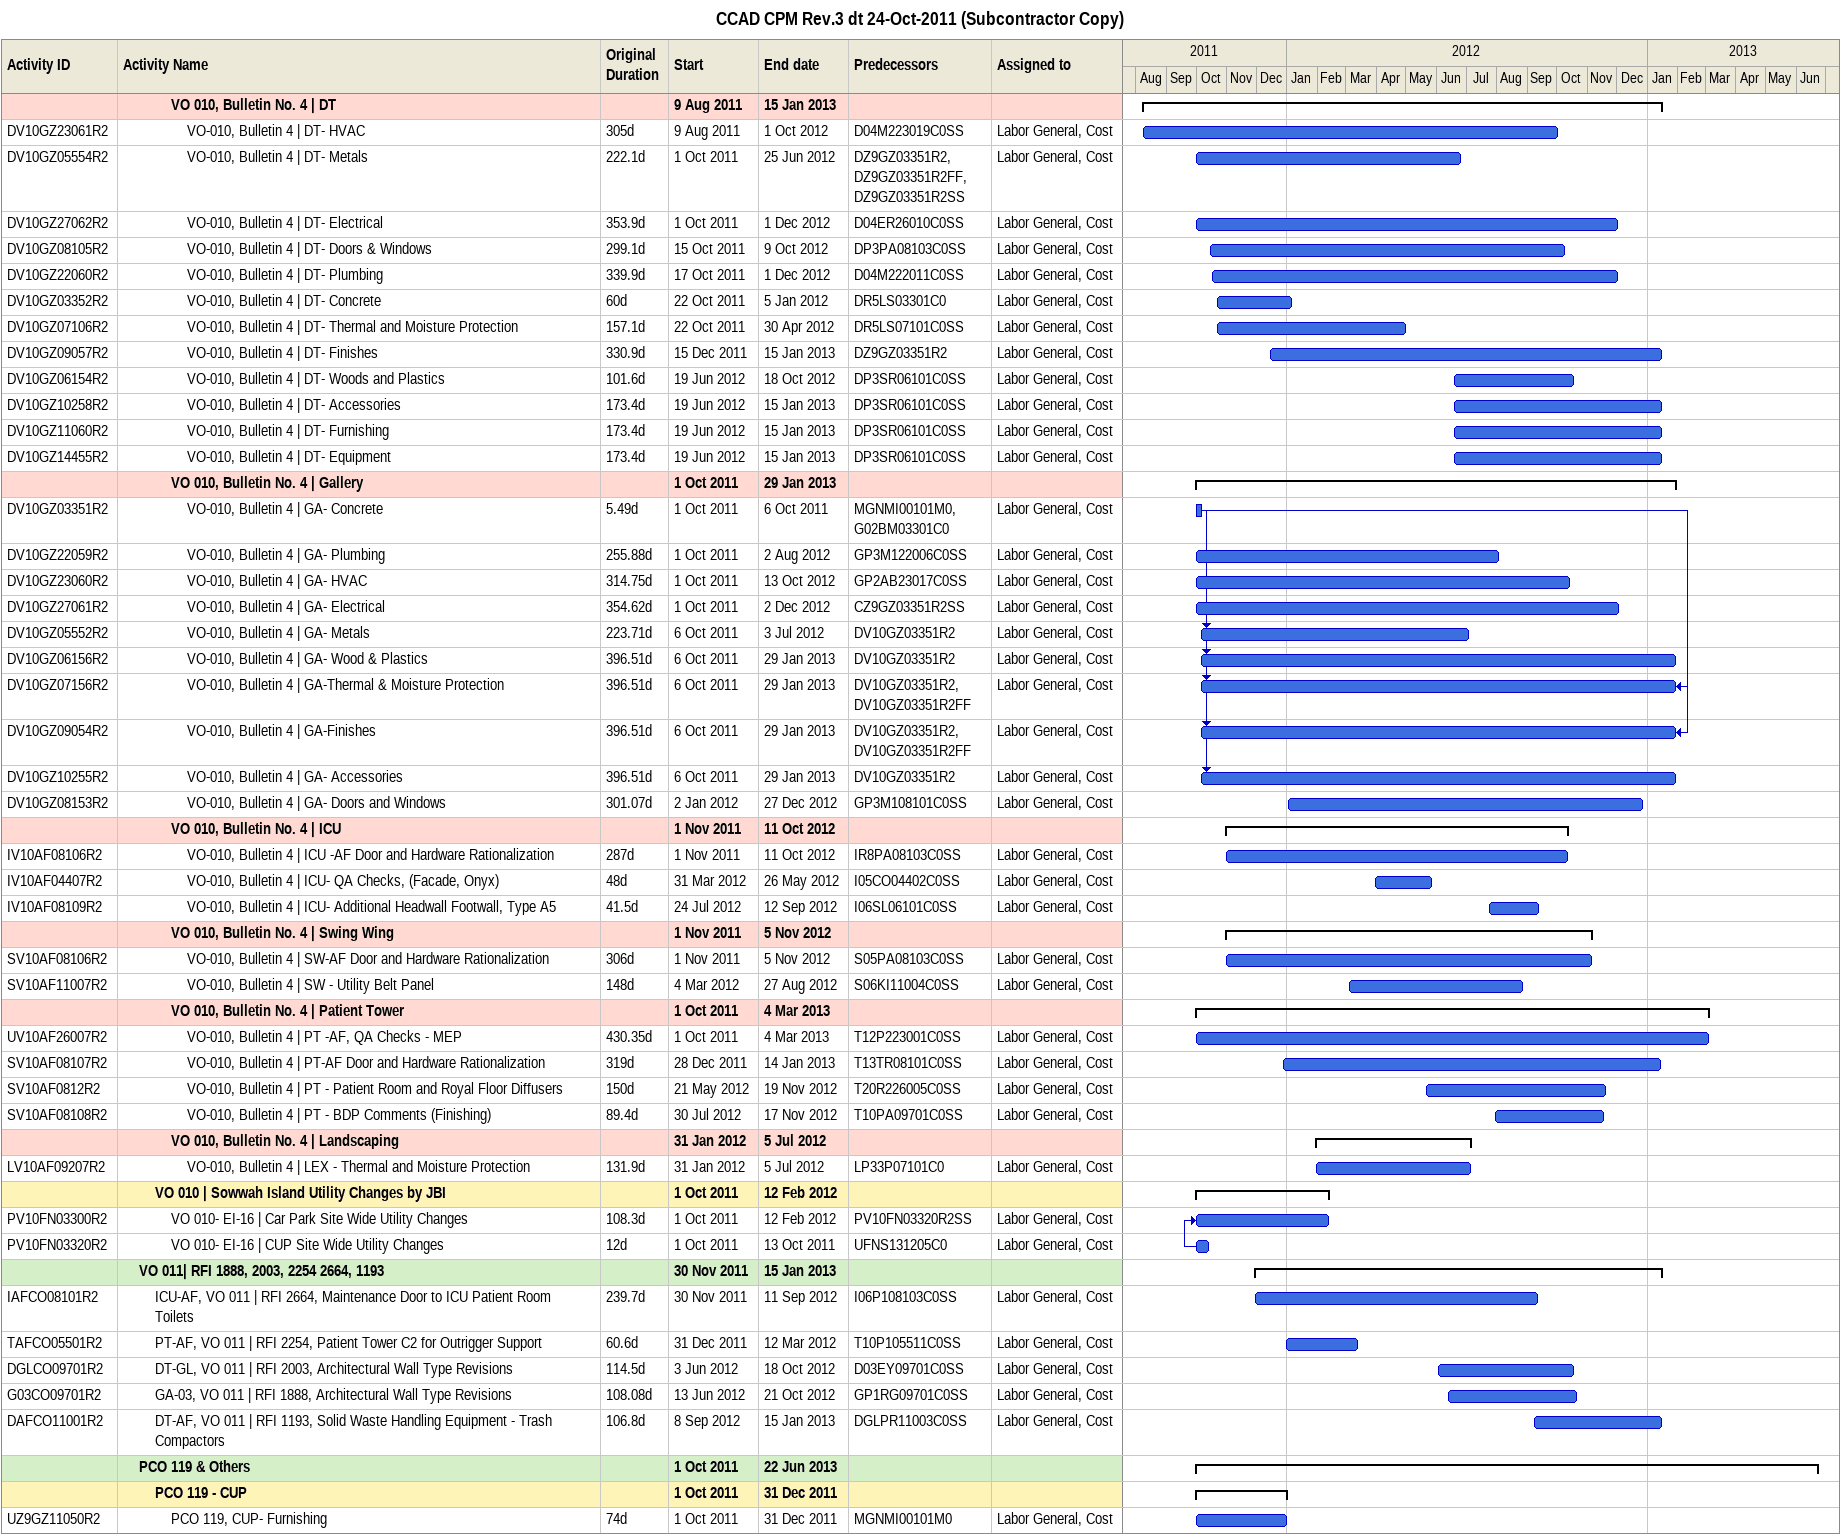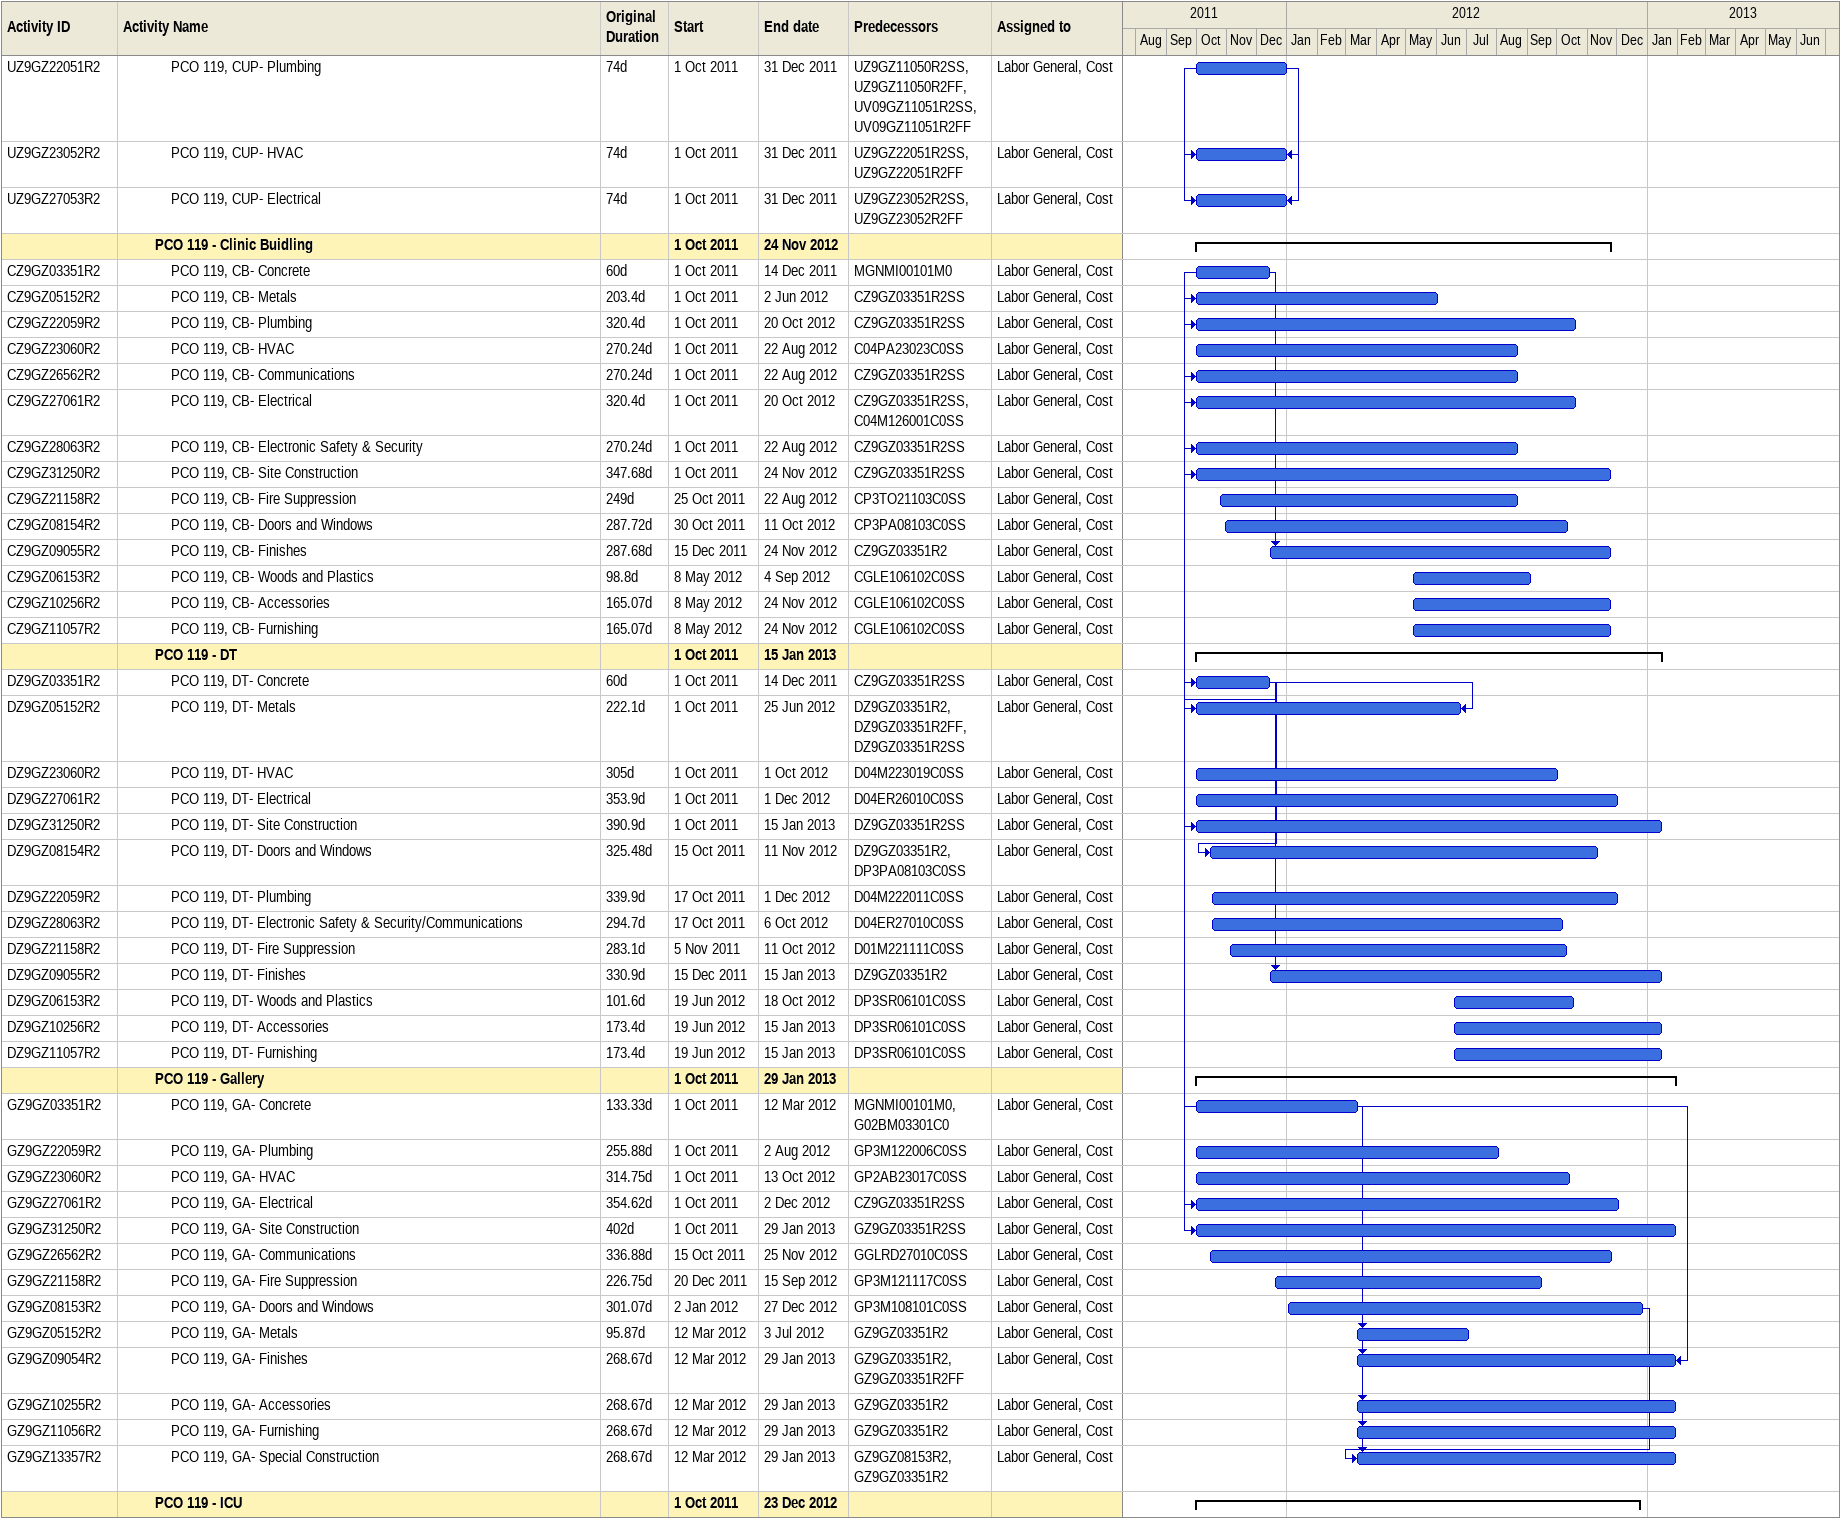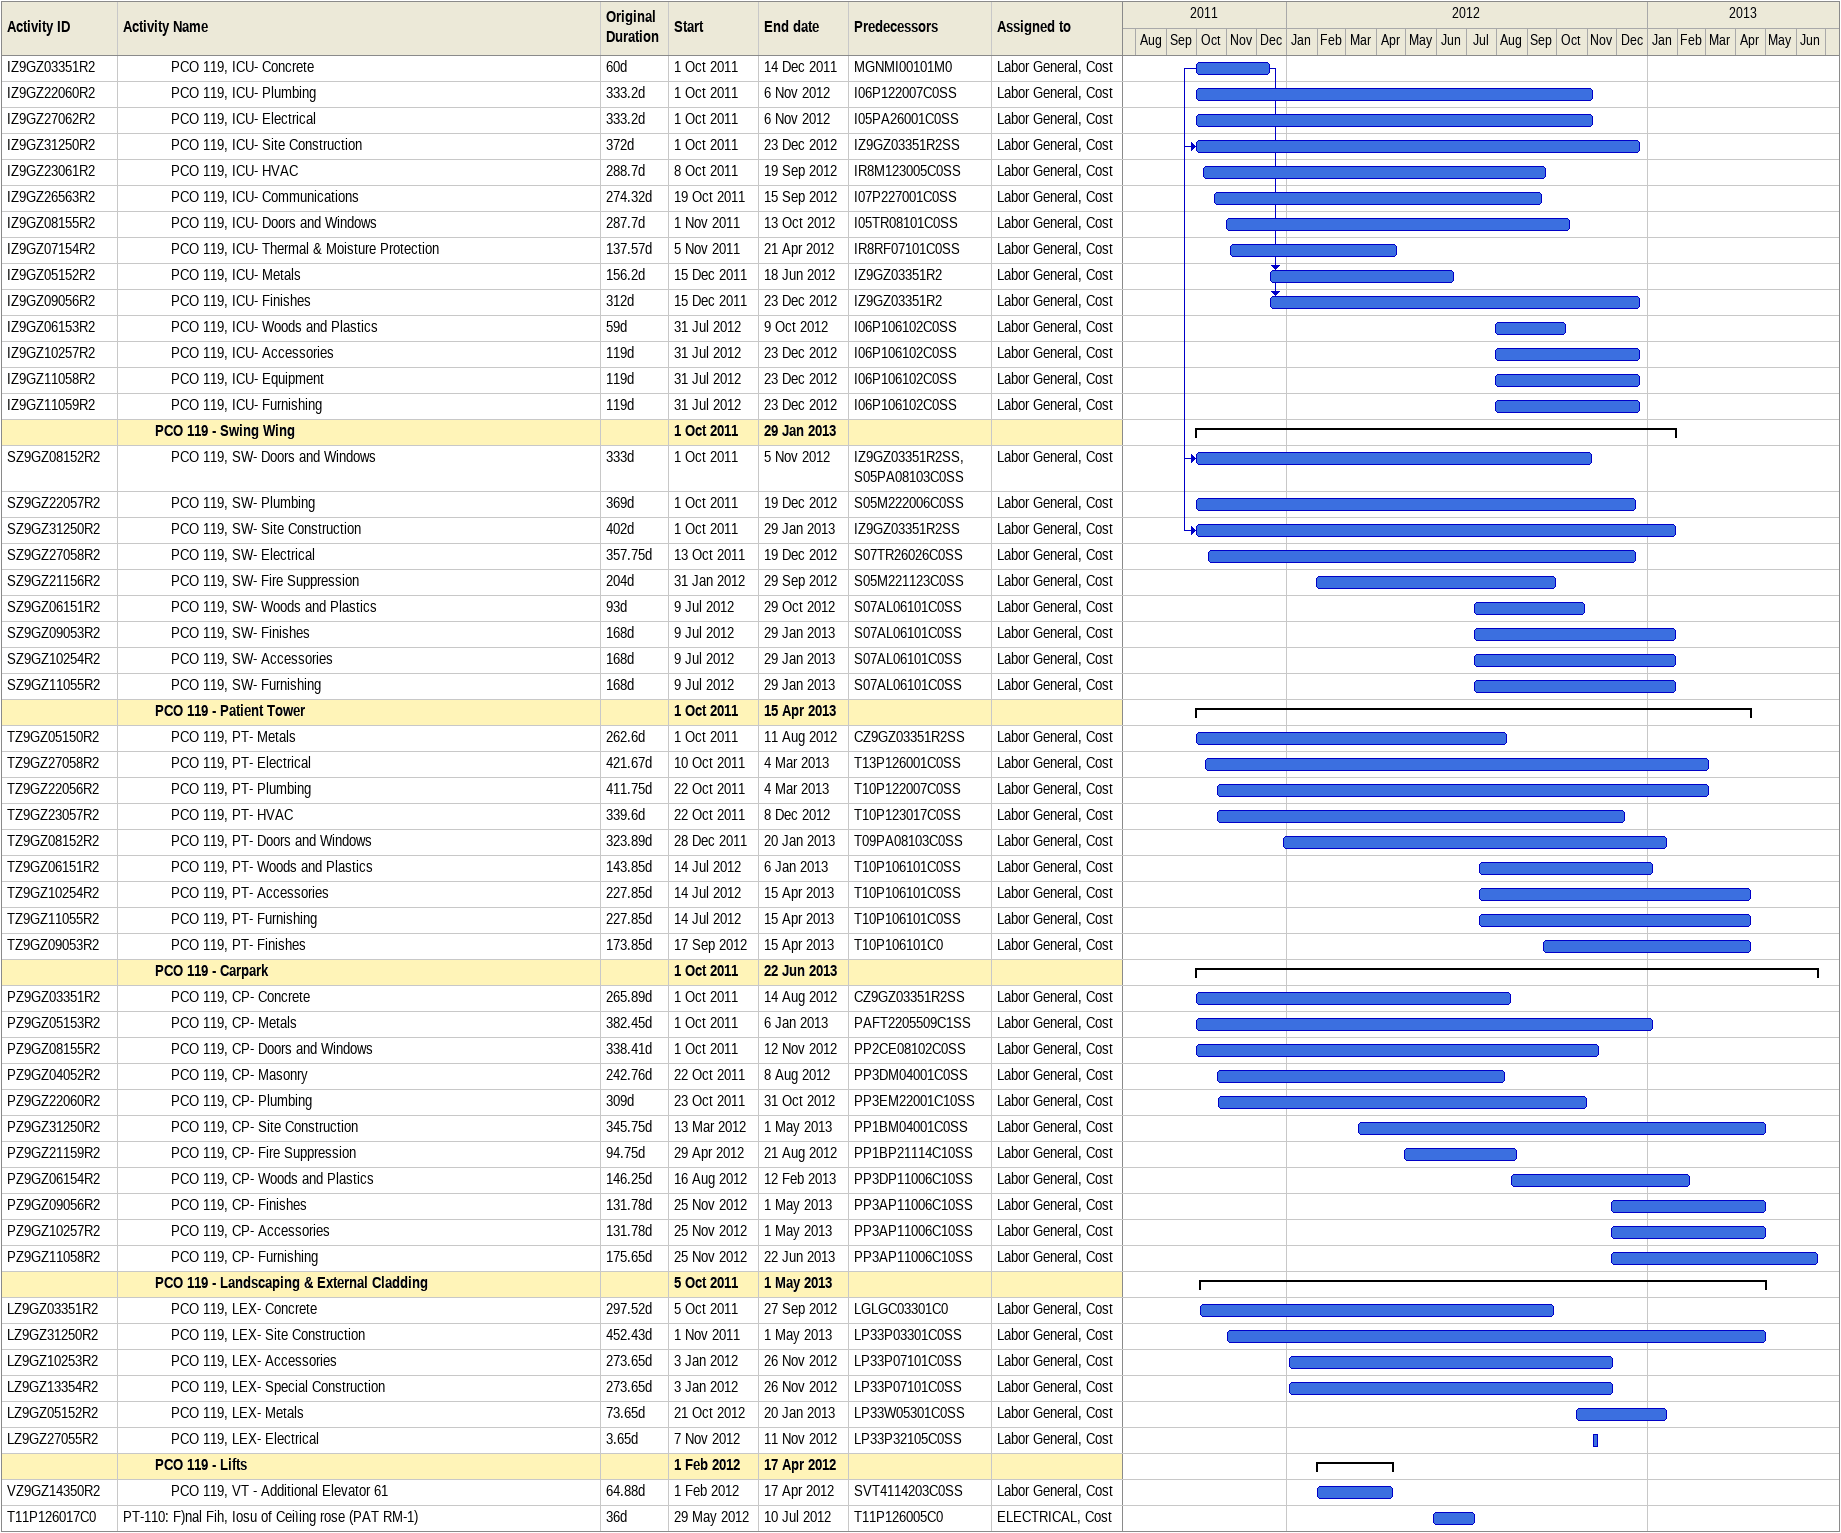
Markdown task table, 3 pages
CCAD CPM Rev.3 dt 24-Oct-2011 (Subcontractor Copy)

| ID | Level | Task | Original duration | Start | Finish | Predecessors | Resources |
|---|---|---|---|---|---|---|---|
|  | 4 | **VO 010, Bulletin No. 4 \| DT** |  | 2011-08-09 | 2013-01-15 |  |  |
| DV10GZ23061R2 | 5 | VO-010, Bulletin 4 \| DT- HVAC | 305d | 2011-08-09 | 2012-10-01 | D04M223019C0SS | Labor General, Cost |
| DV10GZ05554R2 | 5 | VO-010, Bulletin 4 \| DT- Metals | 222.1d | 2011-10-01 | 2012-06-25 | DZ9GZ03351R2, DZ9GZ03351R2FF, DZ9GZ03351R2SS | Labor General, Cost |
| DV10GZ27062R2 | 5 | VO-010, Bulletin 4 \| DT- Electrical | 353.9d | 2011-10-01 | 2012-12-01 | D04ER26010C0SS | Labor General, Cost |
| DV10GZ08105R2 | 5 | VO-010, Bulletin 4 \| DT- Doors & Windows | 299.1d | 2011-10-15 | 2012-10-09 | DP3PA08103C0SS | Labor General, Cost |
| DV10GZ22060R2 | 5 | VO-010, Bulletin 4 \| DT- Plumbing | 339.9d | 2011-10-17 | 2012-12-01 | D04M222011C0SS | Labor General, Cost |
| DV10GZ03352R2 | 5 | VO-010, Bulletin 4 \| DT- Concrete | 60d | 2011-10-22 | 2012-01-05 | DR5LS03301C0 | Labor General, Cost |
| DV10GZ07106R2 | 5 | VO-010, Bulletin 4 \| DT- Thermal and Moisture Protection | 157.1d | 2011-10-22 | 2012-04-30 | DR5LS07101C0SS | Labor General, Cost |
| DV10GZ09057R2 | 5 | VO-010, Bulletin 4 \| DT- Finishes | 330.9d | 2011-12-15 | 2013-01-15 | DZ9GZ03351R2 | Labor General, Cost |
| DV10GZ06154R2 | 5 | VO-010, Bulletin 4 \| DT- Woods and Plastics | 101.6d | 2012-06-19 | 2012-10-18 | DP3SR06101C0SS | Labor General, Cost |
| DV10GZ10258R2 | 5 | VO-010, Bulletin 4 \| DT- Accessories | 173.4d | 2012-06-19 | 2013-01-15 | DP3SR06101C0SS | Labor General, Cost |
| DV10GZ11060R2 | 5 | VO-010, Bulletin 4 \| DT- Furnishing | 173.4d | 2012-06-19 | 2013-01-15 | DP3SR06101C0SS | Labor General, Cost |
| DV10GZ14455R2 | 5 | VO-010, Bulletin 4 \| DT- Equipment | 173.4d | 2012-06-19 | 2013-01-15 | DP3SR06101C0SS | Labor General, Cost |
|  | 4 | **VO 010, Bulletin No. 4 \| Gallery** |  | 2011-10-01 | 2013-01-29 |  |  |
| DV10GZ03351R2 | 5 | VO-010, Bulletin 4 \| GA- Concrete | 5.49d | 2011-10-01 | 2011-10-06 | MGNMI00101M0, G02BM03301C0 | Labor General, Cost |
| DV10GZ22059R2 | 5 | VO-010, Bulletin 4 \| GA- Plumbing | 255.88d | 2011-10-01 | 2012-08-02 | GP3M122006C0SS | Labor General, Cost |
| DV10GZ23060R2 | 5 | VO-010, Bulletin 4 \| GA- HVAC | 314.75d | 2011-10-01 | 2012-10-13 | GP2AB23017C0SS | Labor General, Cost |
| DV10GZ27061R2 | 5 | VO-010, Bulletin 4 \| GA- Electrical | 354.62d | 2011-10-01 | 2012-12-02 | CZ9GZ03351R2SS | Labor General, Cost |
| DV10GZ05552R2 | 5 | VO-010, Bulletin 4 \| GA- Metals | 223.71d | 2011-10-06 | 2012-07-03 | DV10GZ03351R2 | Labor General, Cost |
| DV10GZ06156R2 | 5 | VO-010, Bulletin 4 \| GA- Wood & Plastics | 396.51d | 2011-10-06 | 2013-01-29 | DV10GZ03351R2 | Labor General, Cost |
| DV10GZ07156R2 | 5 | VO-010, Bulletin 4 \| GA-Thermal & Moisture Protection | 396.51d | 2011-10-06 | 2013-01-29 | DV10GZ03351R2, DV10GZ03351R2FF | Labor General, Cost |
| DV10GZ09054R2 | 5 | VO-010, Bulletin 4 \| GA-Finishes | 396.51d | 2011-10-06 | 2013-01-29 | DV10GZ03351R2, DV10GZ03351R2FF | Labor General, Cost |
| DV10GZ10255R2 | 5 | VO-010, Bulletin 4 \| GA- Accessories | 396.51d | 2011-10-06 | 2013-01-29 | DV10GZ03351R2 | Labor General, Cost |
| DV10GZ08153R2 | 5 | VO-010, Bulletin 4 \| GA- Doors and Windows | 301.07d | 2012-01-02 | 2012-12-27 | GP3M108101C0SS | Labor General, Cost |
|  | 4 | **VO 010, Bulletin No. 4 \| ICU** |  | 2011-11-01 | 2012-10-11 |  |  |
| IV10AF08106R2 | 5 | VO-010, Bulletin 4 \| ICU -AF Door and Hardware Rationalization | 287d | 2011-11-01 | 2012-10-11 | IR8PA08103C0SS | Labor General, Cost |
| IV10AF04407R2 | 5 | VO-010, Bulletin 4 \| ICU- QA Checks, (Facade, Onyx) | 48d | 2012-03-31 | 2012-05-26 | I05CO04402C0SS | Labor General, Cost |
| IV10AF08109R2 | 5 | VO-010, Bulletin 4 \| ICU- Additional Headwall Footwall, Type A5 | 41.5d | 2012-07-24 | 2012-09-12 | I06SL06101C0SS | Labor General, Cost |
|  | 4 | **VO 010, Bulletin No. 4 \| Swing Wing** |  | 2011-11-01 | 2012-11-05 |  |  |
| SV10AF08106R2 | 5 | VO-010, Bulletin 4 \| SW-AF Door and Hardware Rationalization | 306d | 2011-11-01 | 2012-11-05 | S05PA08103C0SS | Labor General, Cost |
| SV10AF11007R2 | 5 | VO-010, Bulletin 4 \| SW - Utility Belt Panel | 148d | 2012-03-04 | 2012-08-27 | S06KI11004C0SS | Labor General, Cost |
|  | 4 | **VO 010, Bulletin No. 4 \| Patient Tower** |  | 2011-10-01 | 2013-03-04 |  |  |
| UV10AF26007R2 | 5 | VO-010, Bulletin 4 \| PT -AF, QA Checks - MEP | 430.35d | 2011-10-01 | 2013-03-04 | T12P223001C0SS | Labor General, Cost |
| SV10AF08107R2 | 5 | VO-010, Bulletin 4 \| PT-AF Door and Hardware Rationalization | 319d | 2011-12-28 | 2013-01-14 | T13TR08101C0SS | Labor General, Cost |
| SV10AF0812R2 | 5 | VO-010, Bulletin 4 \| PT - Patient Room and Royal Floor Diffusers | 150d | 2012-05-21 | 2012-11-19 | T20R226005C0SS | Labor General, Cost |
| SV10AF08108R2 | 5 | VO-010, Bulletin 4 \| PT - BDP Comments (Finishing) | 89.4d | 2012-07-30 | 2012-11-17 | T10PA09701C0SS | Labor General, Cost |
|  | 4 | **VO 010, Bulletin No. 4 \| Landscaping** |  | 2012-01-31 | 2012-07-05 |  |  |
| LV10AF09207R2 | 5 | VO-010, Bulletin 4 \| LEX - Thermal and Moisture Protection | 131.9d | 2012-01-31 | 2012-07-05 | LP33P07101C0 | Labor General, Cost |
|  | 3 | **VO 010 \| Sowwah Island Utility Changes by JBI** |  | 2011-10-01 | 2012-02-12 |  |  |
| PV10FN03300R2 | 4 | VO 010- EI-16 \| Car Park Site Wide Utility Changes | 108.3d | 2011-10-01 | 2012-02-12 | PV10FN03320R2SS | Labor General, Cost |
| PV10FN03320R2 | 4 | VO 010- EI-16 \| CUP Site Wide Utility Changes | 12d | 2011-10-01 | 2011-10-13 | UFNS131205C0 | Labor General, Cost |
|  | 2 | **VO 011\| RFI 1888, 2003, 2254 2664, 1193** |  | 2011-11-30 | 2013-01-15 |  |  |
| IAFCO08101R2 | 3 | ICU-AF, VO 011 \| RFI 2664, Maintenance Door to ICU Patient Room Toilets | 239.7d | 2011-11-30 | 2012-09-11 | I06P108103C0SS | Labor General, Cost |
| TAFCO05501R2 | 3 | PT-AF, VO 011 \| RFI 2254, Patient Tower C2 for Outrigger Support | 60.6d | 2011-12-31 | 2012-03-12 | T10P105511C0SS | Labor General, Cost |
| DGLCO09701R2 | 3 | DT-GL, VO 011 \| RFI 2003, Architectural Wall Type Revisions | 114.5d | 2012-06-03 | 2012-10-18 | D03EY09701C0SS | Labor General, Cost |
| G03CO09701R2 | 3 | GA-03, VO 011 \| RFI 1888, Architectural Wall Type Revisions | 108.08d | 2012-06-13 | 2012-10-21 | GP1RG09701C0SS | Labor General, Cost |
| DAFCO11001R2 | 3 | DT-AF, VO 011 \| RFI 1193, Solid Waste Handling Equipment - Trash Compactors | 106.8d | 2012-09-08 | 2013-01-15 | DGLPR11003C0SS | Labor General, Cost |
|  | 2 | **PCO 119 & Others** |  | 2011-10-01 | 2013-06-22 |  |  |
|  | 3 | **PCO 119 - CUP** |  | 2011-10-01 | 2011-12-31 |  |  |
| UZ9GZ11050R2 | 4 | PCO 119, CUP- Furnishing | 74d | 2011-10-01 | 2011-12-31 | MGNMI00101M0 | Labor General, Cost |
| UZ9GZ22051R2 | 4 | PCO 119, CUP- Plumbing | 74d | 2011-10-01 | 2011-12-31 | UZ9GZ11050R2SS, UZ9GZ11050R2FF, UV09GZ11051R2SS, UV09GZ11051R2FF | Labor General, Cost |
| UZ9GZ23052R2 | 4 | PCO 119, CUP- HVAC | 74d | 2011-10-01 | 2011-12-31 | UZ9GZ22051R2SS, UZ9GZ22051R2FF | Labor General, Cost |
| UZ9GZ27053R2 | 4 | PCO 119, CUP- Electrical | 74d | 2011-10-01 | 2011-12-31 | UZ9GZ23052R2SS, UZ9GZ23052R2FF | Labor General, Cost |
|  | 3 | **PCO 119 - Clinic Buidling** |  | 2011-10-01 | 2012-11-24 |  |  |
| CZ9GZ03351R2 | 4 | PCO 119, CB- Concrete | 60d | 2011-10-01 | 2011-12-14 | MGNMI00101M0 | Labor General, Cost |
| CZ9GZ05152R2 | 4 | PCO 119, CB- Metals | 203.4d | 2011-10-01 | 2012-06-02 | CZ9GZ03351R2SS | Labor General, Cost |
| CZ9GZ22059R2 | 4 | PCO 119, CB- Plumbing | 320.4d | 2011-10-01 | 2012-10-20 | CZ9GZ03351R2SS | Labor General, Cost |
| CZ9GZ23060R2 | 4 | PCO 119, CB- HVAC | 270.24d | 2011-10-01 | 2012-08-22 | C04PA23023C0SS | Labor General, Cost |
| CZ9GZ26562R2 | 4 | PCO 119, CB- Communications | 270.24d | 2011-10-01 | 2012-08-22 | CZ9GZ03351R2SS | Labor General, Cost |
| CZ9GZ27061R2 | 4 | PCO 119, CB- Electrical | 320.4d | 2011-10-01 | 2012-10-20 | CZ9GZ03351R2SS, C04M126001C0SS | Labor General, Cost |
| CZ9GZ28063R2 | 4 | PCO 119, CB- Electronic Safety & Security | 270.24d | 2011-10-01 | 2012-08-22 | CZ9GZ03351R2SS | Labor General, Cost |
| CZ9GZ31250R2 | 4 | PCO 119, CB- Site Construction | 347.68d | 2011-10-01 | 2012-11-24 | CZ9GZ03351R2SS | Labor General, Cost |
| CZ9GZ21158R2 | 4 | PCO 119, CB- Fire Suppression | 249d | 2011-10-25 | 2012-08-22 | CP3TO21103C0SS | Labor General, Cost |
| CZ9GZ08154R2 | 4 | PCO 119, CB- Doors and Windows | 287.72d | 2011-10-30 | 2012-10-11 | CP3PA08103C0SS | Labor General, Cost |
| CZ9GZ09055R2 | 4 | PCO 119, CB- Finishes | 287.68d | 2011-12-15 | 2012-11-24 | CZ9GZ03351R2 | Labor General, Cost |
| CZ9GZ06153R2 | 4 | PCO 119, CB- Woods and Plastics | 98.8d | 2012-05-08 | 2012-09-04 | CGLE106102C0SS | Labor General, Cost |
| CZ9GZ10256R2 | 4 | PCO 119, CB- Accessories | 165.07d | 2012-05-08 | 2012-11-24 | CGLE106102C0SS | Labor General, Cost |
| CZ9GZ11057R2 | 4 | PCO 119, CB- Furnishing | 165.07d | 2012-05-08 | 2012-11-24 | CGLE106102C0SS | Labor General, Cost |
|  | 3 | **PCO 119 - DT** |  | 2011-10-01 | 2013-01-15 |  |  |
| DZ9GZ03351R2 | 4 | PCO 119, DT- Concrete | 60d | 2011-10-01 | 2011-12-14 | CZ9GZ03351R2SS | Labor General, Cost |
| DZ9GZ05152R2 | 4 | PCO 119, DT- Metals | 222.1d | 2011-10-01 | 2012-06-25 | DZ9GZ03351R2, DZ9GZ03351R2FF, DZ9GZ03351R2SS | Labor General, Cost |
| DZ9GZ23060R2 | 4 | PCO 119, DT- HVAC | 305d | 2011-10-01 | 2012-10-01 | D04M223019C0SS | Labor General, Cost |
| DZ9GZ27061R2 | 4 | PCO 119, DT- Electrical | 353.9d | 2011-10-01 | 2012-12-01 | D04ER26010C0SS | Labor General, Cost |
| DZ9GZ31250R2 | 4 | PCO 119, DT- Site Construction | 390.9d | 2011-10-01 | 2013-01-15 | DZ9GZ03351R2SS | Labor General, Cost |
| DZ9GZ08154R2 | 4 | PCO 119, DT- Doors and Windows | 325.48d | 2011-10-15 | 2012-11-11 | DZ9GZ03351R2, DP3PA08103C0SS | Labor General, Cost |
| DZ9GZ22059R2 | 4 | PCO 119, DT- Plumbing | 339.9d | 2011-10-17 | 2012-12-01 | D04M222011C0SS | Labor General, Cost |
| DZ9GZ28063R2 | 4 | PCO 119, DT- Electronic Safety & Security/Communications | 294.7d | 2011-10-17 | 2012-10-06 | D04ER27010C0SS | Labor General, Cost |
| DZ9GZ21158R2 | 4 | PCO 119, DT- Fire Suppression | 283.1d | 2011-11-05 | 2012-10-11 | D01M221111C0SS | Labor General, Cost |
| DZ9GZ09055R2 | 4 | PCO 119, DT- Finishes | 330.9d | 2011-12-15 | 2013-01-15 | DZ9GZ03351R2 | Labor General, Cost |
| DZ9GZ06153R2 | 4 | PCO 119, DT- Woods and Plastics | 101.6d | 2012-06-19 | 2012-10-18 | DP3SR06101C0SS | Labor General, Cost |
| DZ9GZ10256R2 | 4 | PCO 119, DT- Accessories | 173.4d | 2012-06-19 | 2013-01-15 | DP3SR06101C0SS | Labor General, Cost |
| DZ9GZ11057R2 | 4 | PCO 119, DT- Furnishing | 173.4d | 2012-06-19 | 2013-01-15 | DP3SR06101C0SS | Labor General, Cost |
|  | 3 | **PCO 119 - Gallery** |  | 2011-10-01 | 2013-01-29 |  |  |
| GZ9GZ03351R2 | 4 | PCO 119, GA- Concrete | 133.33d | 2011-10-01 | 2012-03-12 | MGNMI00101M0, G02BM03301C0 | Labor General, Cost |
| GZ9GZ22059R2 | 4 | PCO 119, GA- Plumbing | 255.88d | 2011-10-01 | 2012-08-02 | GP3M122006C0SS | Labor General, Cost |
| GZ9GZ23060R2 | 4 | PCO 119, GA- HVAC | 314.75d | 2011-10-01 | 2012-10-13 | GP2AB23017C0SS | Labor General, Cost |
| GZ9GZ27061R2 | 4 | PCO 119, GA- Electrical | 354.62d | 2011-10-01 | 2012-12-02 | CZ9GZ03351R2SS | Labor General, Cost |
| GZ9GZ31250R2 | 4 | PCO 119, GA- Site Construction | 402d | 2011-10-01 | 2013-01-29 | GZ9GZ03351R2SS | Labor General, Cost |
| GZ9GZ26562R2 | 4 | PCO 119, GA- Communications | 336.88d | 2011-10-15 | 2012-11-25 | GGLRD27010C0SS | Labor General, Cost |
| GZ9GZ21158R2 | 4 | PCO 119, GA- Fire Suppression | 226.75d | 2011-12-20 | 2012-09-15 | GP3M121117C0SS | Labor General, Cost |
| GZ9GZ08153R2 | 4 | PCO 119, GA- Doors and Windows | 301.07d | 2012-01-02 | 2012-12-27 | GP3M108101C0SS | Labor General, Cost |
| GZ9GZ05152R2 | 4 | PCO 119, GA- Metals | 95.87d | 2012-03-12 | 2012-07-03 | GZ9GZ03351R2 | Labor General, Cost |
| GZ9GZ09054R2 | 4 | PCO 119, GA- Finishes | 268.67d | 2012-03-12 | 2013-01-29 | GZ9GZ03351R2, GZ9GZ03351R2FF | Labor General, Cost |
| GZ9GZ10255R2 | 4 | PCO 119, GA- Accessories | 268.67d | 2012-03-12 | 2013-01-29 | GZ9GZ03351R2 | Labor General, Cost |
| GZ9GZ11056R2 | 4 | PCO 119, GA- Furnishing | 268.67d | 2012-03-12 | 2013-01-29 | GZ9GZ03351R2 | Labor General, Cost |
| GZ9GZ13357R2 | 4 | PCO 119, GA- Special Construction | 268.67d | 2012-03-12 | 2013-01-29 | GZ9GZ08153R2, GZ9GZ03351R2 | Labor General, Cost |
|  | 3 | **PCO 119 - ICU** |  | 2011-10-01 | 2012-12-23 |  |  |
| IZ9GZ03351R2 | 4 | PCO 119, ICU- Concrete | 60d | 2011-10-01 | 2011-12-14 | MGNMI00101M0 | Labor General, Cost |
| IZ9GZ22060R2 | 4 | PCO 119, ICU- Plumbing | 333.2d | 2011-10-01 | 2012-11-06 | I06P122007C0SS | Labor General, Cost |
| IZ9GZ27062R2 | 4 | PCO 119, ICU- Electrical | 333.2d | 2011-10-01 | 2012-11-06 | I05PA26001C0SS | Labor General, Cost |
| IZ9GZ31250R2 | 4 | PCO 119, ICU- Site Construction | 372d | 2011-10-01 | 2012-12-23 | IZ9GZ03351R2SS | Labor General, Cost |
| IZ9GZ23061R2 | 4 | PCO 119, ICU- HVAC | 288.7d | 2011-10-08 | 2012-09-19 | IR8M123005C0SS | Labor General, Cost |
| IZ9GZ26563R2 | 4 | PCO 119, ICU- Communications | 274.32d | 2011-10-19 | 2012-09-15 | I07P227001C0SS | Labor General, Cost |
| IZ9GZ08155R2 | 4 | PCO 119, ICU- Doors and Windows | 287.7d | 2011-11-01 | 2012-10-13 | I05TR08101C0SS | Labor General, Cost |
| IZ9GZ07154R2 | 4 | PCO 119, ICU- Thermal & Moisture Protection | 137.57d | 2011-11-05 | 2012-04-21 | IR8RF07101C0SS | Labor General, Cost |
| IZ9GZ05152R2 | 4 | PCO 119, ICU- Metals | 156.2d | 2011-12-15 | 2012-06-18 | IZ9GZ03351R2 | Labor General, Cost |
| IZ9GZ09056R2 | 4 | PCO 119, ICU- Finishes | 312d | 2011-12-15 | 2012-12-23 | IZ9GZ03351R2 | Labor General, Cost |
| IZ9GZ06153R2 | 4 | PCO 119, ICU- Woods and Plastics | 59d | 2012-07-31 | 2012-10-09 | I06P106102C0SS | Labor General, Cost |
| IZ9GZ10257R2 | 4 | PCO 119, ICU- Accessories | 119d | 2012-07-31 | 2012-12-23 | I06P106102C0SS | Labor General, Cost |
| IZ9GZ11058R2 | 4 | PCO 119, ICU- Equipment | 119d | 2012-07-31 | 2012-12-23 | I06P106102C0SS | Labor General, Cost |
| IZ9GZ11059R2 | 4 | PCO 119, ICU- Furnishing | 119d | 2012-07-31 | 2012-12-23 | I06P106102C0SS | Labor General, Cost |
|  | 3 | **PCO 119 - Swing Wing** |  | 2011-10-01 | 2013-01-29 |  |  |
| SZ9GZ08152R2 | 4 | PCO 119, SW- Doors and Windows | 333d | 2011-10-01 | 2012-11-05 | IZ9GZ03351R2SS, S05PA08103C0SS | Labor General, Cost |
| SZ9GZ22057R2 | 4 | PCO 119, SW- Plumbing | 369d | 2011-10-01 | 2012-12-19 | S05M222006C0SS | Labor General, Cost |
| SZ9GZ31250R2 | 4 | PCO 119, SW- Site Construction | 402d | 2011-10-01 | 2013-01-29 | IZ9GZ03351R2SS | Labor General, Cost |
| SZ9GZ27058R2 | 4 | PCO 119, SW- Electrical | 357.75d | 2011-10-13 | 2012-12-19 | S07TR26026C0SS | Labor General, Cost |
| SZ9GZ21156R2 | 4 | PCO 119, SW- Fire Suppression | 204d | 2012-01-31 | 2012-09-29 | S05M221123C0SS | Labor General, Cost |
| SZ9GZ06151R2 | 4 | PCO 119, SW- Woods and Plastics | 93d | 2012-07-09 | 2012-10-29 | S07AL06101C0SS | Labor General, Cost |
| SZ9GZ09053R2 | 4 | PCO 119, SW- Finishes | 168d | 2012-07-09 | 2013-01-29 | S07AL06101C0SS | Labor General, Cost |
| SZ9GZ10254R2 | 4 | PCO 119, SW- Accessories | 168d | 2012-07-09 | 2013-01-29 | S07AL06101C0SS | Labor General, Cost |
| SZ9GZ11055R2 | 4 | PCO 119, SW- Furnishing | 168d | 2012-07-09 | 2013-01-29 | S07AL06101C0SS | Labor General, Cost |
|  | 3 | **PCO 119 - Patient Tower** |  | 2011-10-01 | 2013-04-15 |  |  |
| TZ9GZ05150R2 | 4 | PCO 119, PT- Metals | 262.6d | 2011-10-01 | 2012-08-11 | CZ9GZ03351R2SS | Labor General, Cost |
| TZ9GZ27058R2 | 4 | PCO 119, PT- Electrical | 421.67d | 2011-10-10 | 2013-03-04 | T13P126001C0SS | Labor General, Cost |
| TZ9GZ22056R2 | 4 | PCO 119, PT- Plumbing | 411.75d | 2011-10-22 | 2013-03-04 | T10P122007C0SS | Labor General, Cost |
| TZ9GZ23057R2 | 4 | PCO 119, PT- HVAC | 339.6d | 2011-10-22 | 2012-12-08 | T10P123017C0SS | Labor General, Cost |
| TZ9GZ08152R2 | 4 | PCO 119, PT- Doors and Windows | 323.89d | 2011-12-28 | 2013-01-20 | T09PA08103C0SS | Labor General, Cost |
| TZ9GZ06151R2 | 4 | PCO 119, PT- Woods and Plastics | 143.85d | 2012-07-14 | 2013-01-06 | T10P106101C0SS | Labor General, Cost |
| TZ9GZ10254R2 | 4 | PCO 119, PT- Accessories | 227.85d | 2012-07-14 | 2013-04-15 | T10P106101C0SS | Labor General, Cost |
| TZ9GZ11055R2 | 4 | PCO 119, PT- Furnishing | 227.85d | 2012-07-14 | 2013-04-15 | T10P106101C0SS | Labor General, Cost |
| TZ9GZ09053R2 | 4 | PCO 119, PT- Finishes | 173.85d | 2012-09-17 | 2013-04-15 | T10P106101C0 | Labor General, Cost |
|  | 3 | **PCO 119 - Carpark** |  | 2011-10-01 | 2013-06-22 |  |  |
| PZ9GZ03351R2 | 4 | PCO 119, CP- Concrete | 265.89d | 2011-10-01 | 2012-08-14 | CZ9GZ03351R2SS | Labor General, Cost |
| PZ9GZ05153R2 | 4 | PCO 119, CP- Metals | 382.45d | 2011-10-01 | 2013-01-06 | PAFT2205509C1SS | Labor General, Cost |
| PZ9GZ08155R2 | 4 | PCO 119, CP- Doors and Windows | 338.41d | 2011-10-01 | 2012-11-12 | PP2CE08102C0SS | Labor General, Cost |
| PZ9GZ04052R2 | 4 | PCO 119, CP- Masonry | 242.76d | 2011-10-22 | 2012-08-08 | PP3DM04001C0SS | Labor General, Cost |
| PZ9GZ22060R2 | 4 | PCO 119, CP- Plumbing | 309d | 2011-10-23 | 2012-10-31 | PP3EM22001C10SS | Labor General, Cost |
| PZ9GZ31250R2 | 4 | PCO 119, CP- Site Construction | 345.75d | 2012-03-13 | 2013-05-01 | PP1BM04001C0SS | Labor General, Cost |
| PZ9GZ21159R2 | 4 | PCO 119, CP- Fire Suppression | 94.75d | 2012-04-29 | 2012-08-21 | PP1BP21114C10SS | Labor General, Cost |
| PZ9GZ06154R2 | 4 | PCO 119, CP- Woods and Plastics | 146.25d | 2012-08-16 | 2013-02-12 | PP3DP11006C10SS | Labor General, Cost |
| PZ9GZ09056R2 | 4 | PCO 119, CP- Finishes | 131.78d | 2012-11-25 | 2013-05-01 | PP3AP11006C10SS | Labor General, Cost |
| PZ9GZ10257R2 | 4 | PCO 119, CP- Accessories | 131.78d | 2012-11-25 | 2013-05-01 | PP3AP11006C10SS | Labor General, Cost |
| PZ9GZ11058R2 | 4 | PCO 119, CP- Furnishing | 175.65d | 2012-11-25 | 2013-06-22 | PP3AP11006C10SS | Labor General, Cost |
|  | 3 | **PCO 119 - Landscaping & External Cladding** |  | 2011-10-05 | 2013-05-01 |  |  |
| LZ9GZ03351R2 | 4 | PCO 119, LEX- Concrete | 297.52d | 2011-10-05 | 2012-09-27 | LGLGC03301C0 | Labor General, Cost |
| LZ9GZ31250R2 | 4 | PCO 119, LEX- Site Construction | 452.43d | 2011-11-01 | 2013-05-01 | LP33P03301C0SS | Labor General, Cost |
| LZ9GZ10253R2 | 4 | PCO 119, LEX- Accessories | 273.65d | 2012-01-03 | 2012-11-26 | LP33P07101C0SS | Labor General, Cost |
| LZ9GZ13354R2 | 4 | PCO 119, LEX- Special Construction | 273.65d | 2012-01-03 | 2012-11-26 | LP33P07101C0SS | Labor General, Cost |
| LZ9GZ05152R2 | 4 | PCO 119, LEX- Metals | 73.65d | 2012-10-21 | 2013-01-20 | LP33W05301C0SS | Labor General, Cost |
| LZ9GZ27055R2 | 4 | PCO 119, LEX- Electrical | 3.65d | 2012-11-07 | 2012-11-11 | LP33P32105C0SS | Labor General, Cost |
|  | 3 | **PCO 119 - Lifts** |  | 2012-02-01 | 2012-04-17 |  |  |
| VZ9GZ14350R2 | 4 | PCO 119, VT - Additional Elevator 61 | 64.88d | 2012-02-01 | 2012-04-17 | SVT4114203C0SS | Labor General, Cost |
| T11P126017C0 | 1 | PT-110: F)nal Fih, Iosu of Ceiìing rose (PAT RM-1) | 36d | 2012-05-29 | 2012-07-10 | T11P126005C0 | ELECTRICAL, Cost |
